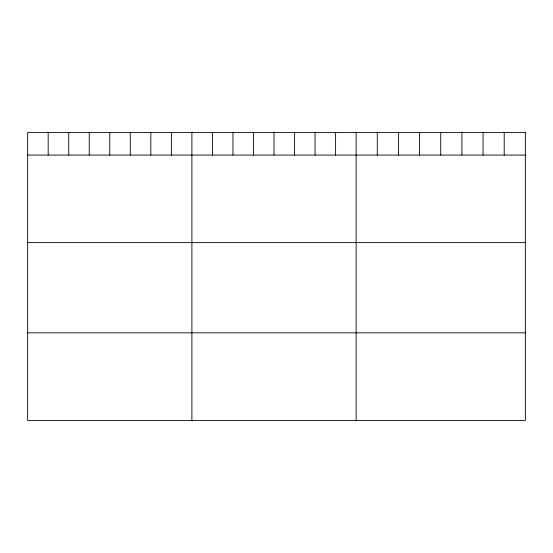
<?xml version="1.0" encoding="UTF-8"?>
<svg xmlns="http://www.w3.org/2000/svg" width="553" height="553" viewBox="0 0 553 553"><rect width="100%" height="100%" fill="white"/><g stroke="black" fill="none" stroke-linecap="round" stroke-linejoin="round"><path stroke-width="0.83" d="M27.65 155.068L525.35 155.068M27.65 242.629L525.35 242.629M27.65 332.844L525.35 332.844M504.198 132.589L504.198 155.068M483.046 132.589L483.046 155.068M461.893 132.589L461.893 155.068M440.741 132.589L440.741 155.068M419.589 132.589L419.589 155.068M398.437 132.589L398.437 155.068M377.284 132.589L377.284 155.068M356.132 132.589L356.132 420.411M335.602 132.589L335.602 155.068M315.072 132.589L315.072 155.068M294.542 132.589L294.542 155.068M274.012 132.589L274.012 155.068M253.481 132.589L253.481 155.068M232.951 132.589L232.951 155.068M212.421 132.589L212.421 155.068M191.891 132.589L191.891 420.411M171.361 132.589L171.361 155.068M150.831 132.589L150.831 155.068M130.301 132.589L130.301 155.068M109.771 132.589L109.771 155.068M89.24 132.589L89.24 155.068M68.71 132.589L68.71 155.068M48.18 132.589L48.18 155.068M525.35 132.589L27.65 132.589L27.65 420.411L525.35 420.411L525.35 132.589"/></g></svg>
